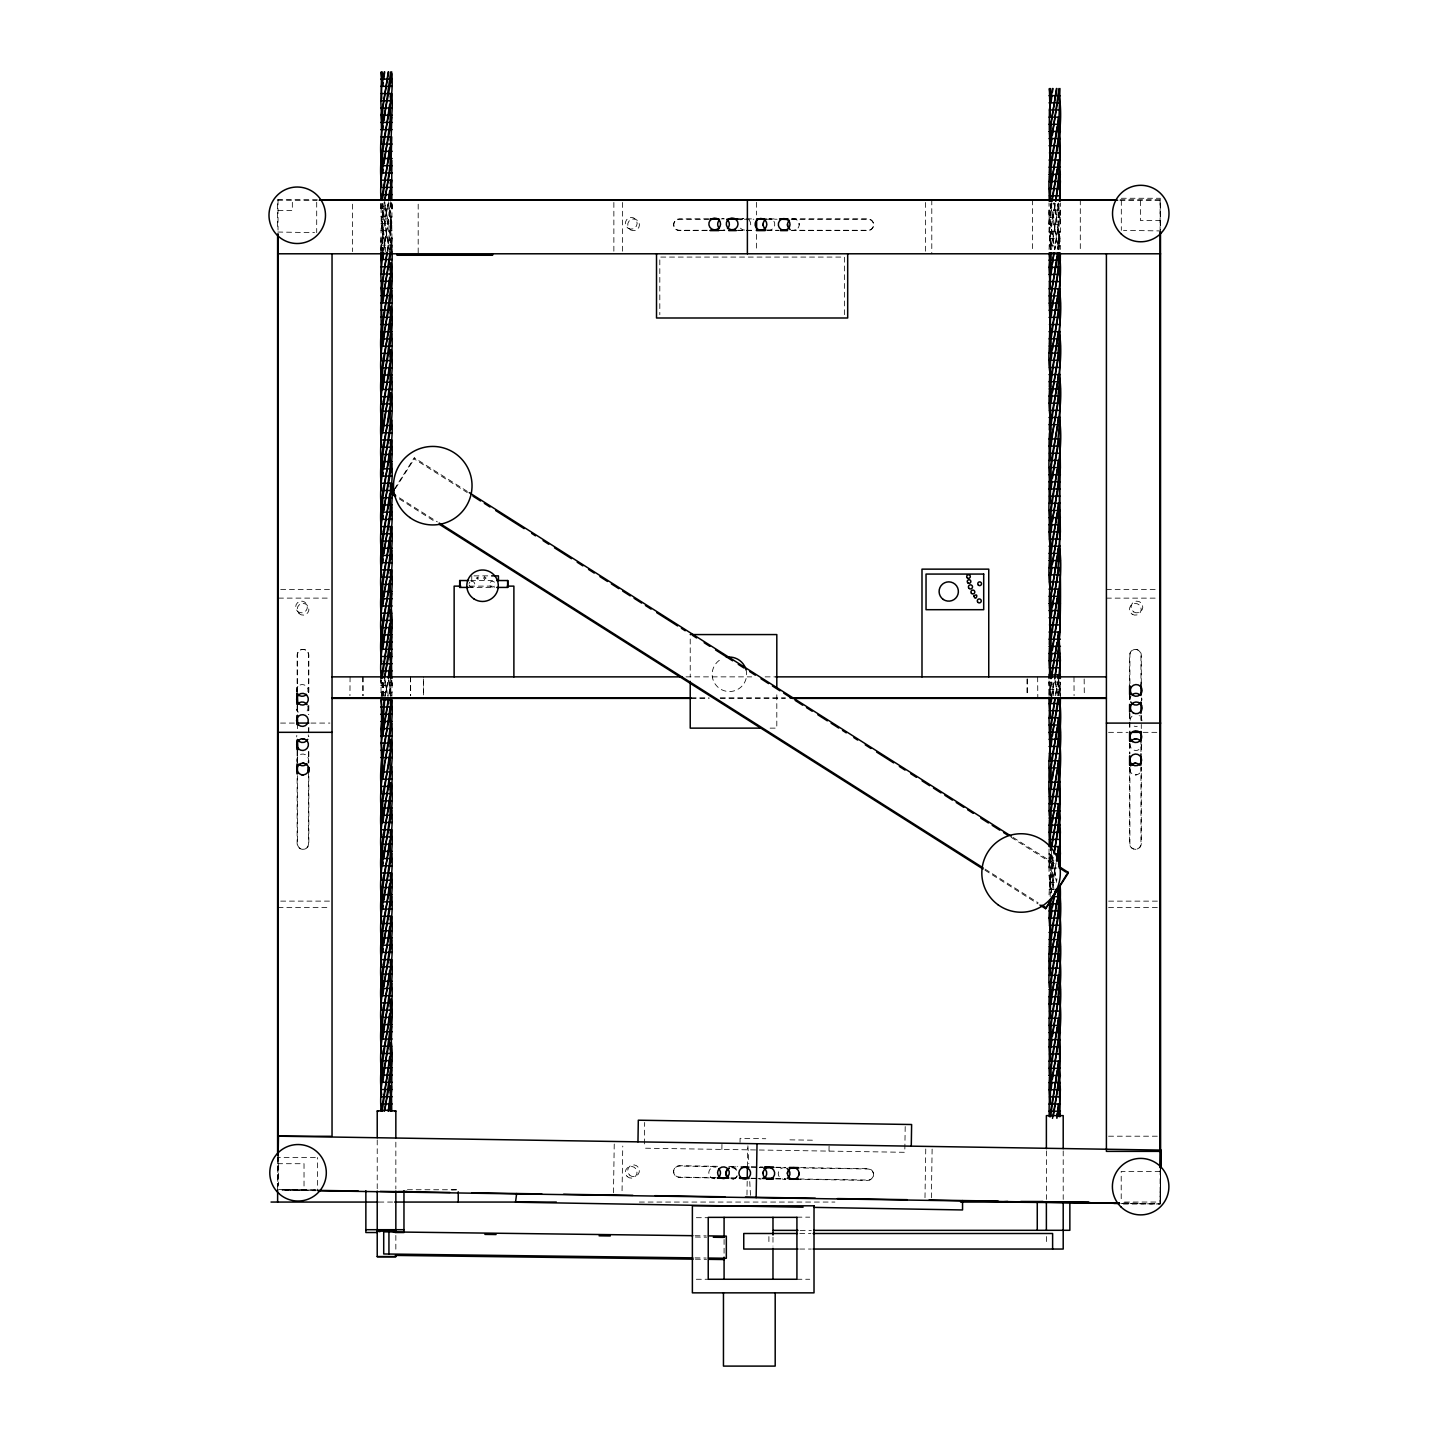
<?xml version="1.0" encoding="UTF-8"?>
<svg xmlns="http://www.w3.org/2000/svg" width="1438" height="1438" viewBox="0 0 1438 1438"><rect width="100%" height="100%" fill="white"/><g stroke="black" fill="none" stroke-linecap="round" stroke-linejoin="round"><path stroke-width="0.75" stroke-dasharray="5 3.75" d="M277.606 1190.125L278.127 1157.356M613.469 1192.803L614.278 1141.484M622.061 1190.718L622.762 1146.086M644.35 1143.911L644.673 1122.449M721.876 1149.411L721.966 1143.911M740.031 1142.365L740.085 1138.321L765.771 1138.734M746.969 1195.032L747.203 1180.274M747.401 1166.793L747.706 1147.812M829.007 1151.101L829.115 1143.767M905.203 1126.565L904.79 1152.305L644.278 1148.189M924.994 1197.728L925.766 1148.62M931.357 1197.818L932.166 1146.481M1123.599 1203.085L1160.107 1203.66L1160.52 1169.507M1123.366 1204.019L1160.107 1204.019L1160.646 1169.507M381.987 696.19L382.256 678.143M380.89 250.518L381.178 223.465L384.27 201.805L389.95 230.673L392.125 252.333L391.747 223.465L388.655 201.805M387.199 252.333L391.747 223.465L392.125 203.621M392.035 250.518L391.981 237.899L380.782 237.899L381.735 250.518M391.945 696.19L392.179 678.143M1049.776 220.841L1054.683 249.439L1058.296 224.4L1059.195 202.956L1050.675 249.439L1049.021 231.554L1049.021 202.956M1050.189 249.439L1049.021 210.11L1060.363 210.11L1054.773 249.439L1051.088 224.4L1050.189 202.956L1058.692 249.439L1060.363 231.554L1060.363 202.956M1058.44 676.741L1060.363 696.405L1060.219 682.115L1049.021 682.115L1049.165 696.405L1049.021 678.538M1056.139 862.692L1050.675 893.07L1049.021 875.203L1049.021 846.587M391.837 203.621L392.125 209.031L380.782 209.031L381.106 203.621L381.178 223.465L385.348 250.518M391.981 685.369L391.801 679.94L392.125 685.369L380.782 685.369L381.106 679.94L380.98 696.19M1049.021 249.439L1050.153 231.554L1050.297 245.862L1051.915 224.4L1055.438 202.956L1052.508 217.264L1050.153 231.554L1051.502 249.439L1058.296 202.956L1060.363 224.4L1049.021 224.4L1049.165 210.11M1060.219 210.11L1060.219 224.4M1056.966 868.049L1049.021 868.049L1049.165 853.741L1051.915 853.741M382.85 252.333L382.184 203.621M381.951 252.333L383.694 230.673L388.206 201.805L390.974 230.673L390.058 252.333M1050.189 224.4L1051.915 202.956M1059.195 682.115L1058.296 696.405L1054.396 676.741M392.125 237.899L390.992 252.333M1049.021 224.4L1051.214 202.956M1049.021 696.405L1050.153 682.115L1051.088 696.405M1049.021 868.049L1050.944 848.384M1049.021 894.867L1050.153 875.203L1053.227 857.318M467.35 491.419L414.288 457.787L414.216 458.902L467.278 492.587M390.651 201.805L383.694 252.333M382.562 696.19L384.719 678.143L387.631 696.19M1051.088 682.115L1050.189 696.405L1049.021 682.115M381.555 696.19L383.946 679.94M391.549 679.94L389.303 696.19M1051.717 848.384L1050.189 868.049L1050.189 896.647M478.045 579.119L476.266 578.112L478.045 577.105M388.709 696.19L390.651 678.143L390.92 696.19M1051.915 696.405L1054.683 678.538M1057.451 682.115L1055.276 696.405L1058.692 678.538M1052.185 855.538L1052.958 860.895L1050.189 889.511L1050.297 875.203L1051.502 893.07M1051.915 889.511L1055.276 868.049L1053.946 875.203M1056.427 882.357L1056.948 878.78M387.343 250.518L390.651 223.465L390.741 203.621M385.294 696.19L387.918 679.94M1054.09 210.11L1055.276 202.956M1055.276 245.862L1054.683 249.439L1053.946 245.862M1129.909 767.425L1130.34 771.775M1141.143 770.822L1141.269 767.784A5.878 5.878 0 0 1 1135.301 774.92A5.878 5.878 0 0 1 1129.926 767.299L1129.909 843.657A5.68 5.68 0 0 0 1135.607 849.337A5.68 5.68 0 0 0 1141.287 843.657L1141.287 767.317M383.299 250.518L391.747 201.805L391.981 209.031M1051.214 696.405L1053.946 682.115M380.926 237.899L380.926 252.333L382.975 230.673L388.296 203.621M384.989 696.19L388.655 678.143M1053.946 231.554L1055.276 224.4M385.708 216.239L387.199 209.031M385.708 237.899L387.199 230.673M385.708 692.577L387.199 685.369M297.468 757.161L297.45 762.446M1140.819 747.778L1141.718 744.866A5.878 5.878 0 0 1 1135.607 750.492A5.878 5.878 0 0 1 1129.998 744.381M394.228 489.333L414.288 457.787M395.342 488.632L414.216 458.938M297.001 687.688L297.882 686.447M735.142 1178.243L736.328 1177.273A5.878 5.878 0 0 0 737.227 1176.032M478.009 579.119L478.009 577.105M484.534 576.89L483.617 578.076L484.534 579.244M742.116 219.007L743.554 218.468A5.878 5.878 0 0 0 740.858 219.888M796.059 229.846L793.111 230.511A5.878 5.878 0 0 0 799.079 223.357A5.878 5.878 0 0 0 790.63 219.439M785.472 1167.818A5.878 5.878 0 0 0 778.228 1173.678A5.878 5.878 0 0 0 785.759 1179.142L781.301 1178.675M484.516 576.89L486.08 578.076L484.516 579.244M792.068 218.918L795.106 219.043M1135.301 774.92L1136.811 774.794M451.55 1189.963L458.237 1189.747L406.954 1189.747M1121.316 198.264L1160.214 198.264L1160.214 230.925L1123.491 230.35M317.456 199.864L277.606 199.864L277.606 229.972M1120.13 199.864L1160.61 199.864L1160.61 230.062M277.804 200.008L316.971 200.224M1119.896 200.224L1160.61 200.224M278.019 210.505L292.327 210.505L292.327 200.224M380.782 216.239L392.125 216.239M1048.967 217.264L1060.417 217.264M708.539 218.9L679.347 218.9A5.68 5.68 0 0 0 673.667 224.58A5.68 5.68 0 0 0 679.347 230.278L708.539 230.278M721.193 218.9L724.285 218.9M737.73 218.9L753.44 218.9M769.15 218.9L777.419 218.9M791.619 218.9L867.941 218.9A5.68 5.68 0 0 1 873.639 224.58A5.68 5.68 0 0 1 867.941 230.278L791.619 230.278M709.24 219.223L679.365 219.223A5.68 5.68 0 0 0 673.685 224.903A5.68 5.68 0 0 0 679.365 230.583L708.557 230.583M735.609 219.223L753.836 219.223M765.969 219.223L777.077 219.223M791.152 219.223L867.959 219.223A5.68 5.68 0 0 1 873.639 224.903A5.68 5.68 0 0 1 867.959 230.583L791.619 230.583M1160.61 220.481L1140.37 220.481L1140.37 200.224M381.178 223.465L391.747 223.465M719.773 230.278L726.496 230.278M737.73 230.278L753.44 230.278M766.921 230.278L778.551 230.278M380.782 230.673L392.125 230.673M719.773 230.583L726.514 230.583M737.748 230.583L754.087 230.583M766.921 230.583L778.641 230.583M1049.021 231.554L1060.363 231.554M1049.398 238.708L1059.968 238.708L1060.363 249.439M380.746 245.107L392.179 245.107M1049.021 245.862L1060.363 245.862M473.983 575.865L491.778 575.865M470.568 580.539L492.587 580.539M469.633 586.129L493.971 586.129M468.393 587.423L494.78 587.423M280.698 589.562L332.034 589.562M1106.397 589.58L1157.734 589.58M278.451 598.118L329.787 598.118M1106.397 598.136L1157.734 598.136M685.998 676.867L751.679 676.867M765.142 676.867L775.765 676.867M1048.967 689.251L1060.417 689.251M380.782 692.577L392.125 692.577M691.085 697.789L709.024 697.789M720.258 697.789L785.346 697.789M691.085 698.383L709.114 698.383M720.258 698.383L785.418 698.383M280.572 723.08L297.45 723.08L297.45 729.533M310.932 723.08L329.913 723.08M770.139 728.131L776.808 728.131L776.808 692.487M1108.536 732.337L1127.967 732.337M1143.066 732.337L1158.165 732.337M1048.967 860.895L1054.09 860.895M1049.021 875.203L1057.541 875.203M1049.398 882.357L1054.683 882.357M1049.021 889.511L1053.946 889.511L1050.189 848.384M280.698 901.123L332.034 901.123M1108.626 901.141L1157.734 901.141M278.091 907.486L329.877 907.486M1108.554 907.504L1158.165 907.504M1108.554 1136.2L1158.525 1136.2M315.371 1157.518L278.63 1157.518L278.63 1185.289M277.606 1163.702L304.029 1163.702L304.029 1190.125L282.01 1190.125L315.677 1190.718M1160.107 1171.377L1121.209 1171.377L1121.209 1201.269M315.515 1189.747L282.082 1189.747L315.677 1190.358M378.841 1202.06L394.587 1202.06M639.371 1202.06L834.903 1202.06M1124.516 1202.06L1158.201 1202.06M1122.898 1203.66L1158.399 1203.66M796.922 1217.159L809.738 1217.159M696.334 1217.698L708.233 1217.698M800.193 1230.371L811.374 1230.371M799.708 1233.498L810.906 1233.498M799.708 1249.047L811.374 1249.047M696.334 1279.263L708.233 1279.263M796.922 1279.263L809.738 1279.263M1123.671 1203.211L1143.713 1203.39M695.057 1235.727L706.22 1235.871M695.381 1237.04L706.579 1237.165M695.057 1257.873L706.22 1258.016M695.381 1259.185L706.579 1259.329M277.804 232.039L314.545 232.632M789.911 1139.849L813.387 1140.208M717.562 1166.308L679.401 1165.715A5.68 5.68 0 0 0 673.631 1171.305A5.68 5.68 0 0 0 679.221 1177.093L717.939 1177.704M728.796 1166.488L737.766 1166.631M751.229 1166.847L763.039 1167.027M775.927 1167.243L785.364 1167.386M800.624 1167.62L867.959 1168.681A5.68 5.68 0 0 1 873.567 1174.469A5.68 5.68 0 0 1 867.779 1180.059L799.762 1178.98M715.297 1166.595L679.383 1166.038A5.68 5.68 0 0 0 673.613 1171.628A5.68 5.68 0 0 0 679.203 1177.398L715.117 1177.974M731.007 1166.847L737.748 1166.955M751.211 1167.171L763.219 1167.35M775.909 1167.548L785.148 1167.692M794.926 1167.854L867.941 1169.004A5.68 5.68 0 0 1 873.549 1174.774A5.68 5.68 0 0 1 867.761 1180.382L796.31 1179.25M730.846 1177.902L737.586 1178.01M751.049 1178.225L760.037 1178.351M775.747 1178.603L784.842 1178.747M730.828 1178.225L737.568 1178.333M751.031 1178.531L760.019 1178.675M775.729 1178.926L785.759 1179.088M278.63 1189.55L317.528 1190.161L317.528 1157.518M1121.209 1203.408L1160.107 1204.019M772.062 219.367L769.15 218.468A5.878 5.878 0 0 1 774.705 225.335A5.878 5.878 0 0 1 767.155 229.936M1013.107 837.419L1054.809 863.843M1011.148 837.329L1054.737 864.993M399.44 497.854L437.35 521.868M985.012 869.073L1038.074 902.705M399.387 498.968L435.39 521.832M984.958 870.188L1038.02 903.873M710.588 1177.147L711.828 1178.046M297.181 710.983L298.169 712.169A5.878 5.878 0 0 1 296.408 706.561M1141.179 717.832L1141.844 720.798A5.878 5.878 0 0 0 1139.13 715.585M1059.195 249.439L1058.296 231.554L1053.946 202.956L1059.968 238.708M1051.214 853.741L1056.517 880.559M381.915 209.031L381.555 205.418L389.95 252.333M384.629 679.94L387.918 696.19M1053.946 889.511L1049.021 853.741M1051.088 202.956L1057.883 249.439L1059.195 224.4L1057.451 202.956M1052.958 860.895L1056.139 880.559M385.869 252.333L381.951 216.239L382.077 230.673L384.719 201.805L390.884 250.518M382.4 203.621L389.231 252.333M385.869 685.369L387.199 692.577M1051.214 682.115L1053.946 696.405L1051.915 682.115M388.979 679.94L391.37 696.19M383.622 696.19L381.178 678.143M1054.09 202.956L1055.276 210.11M1054.09 224.4L1055.276 231.554M1054.09 868.049L1055.276 875.203M385.869 209.031L387.056 216.239M385.869 230.673L387.056 237.899M1055.276 682.115L1057.451 696.405M388.458 679.94L390.363 696.19M384.198 696.19L382.4 679.94M799.079 223.357L799.204 224.885M1058.296 682.115L1059.195 696.405L1060.363 682.115L1060.219 696.405M747.886 1145.816L748.821 1163.684M749.755 1181.569L750.582 1197.207M380.782 203.621L380.926 209.031M380.746 678.143L380.926 685.369M1160.61 1169.975L1160.61 1201.413M1160.107 200.224L1160.107 229.415M1160.107 1169.939L1160.107 1203.66M1141.287 683.697L1141.287 655.063A5.68 5.68 0 0 0 1135.607 649.383A5.68 5.68 0 0 0 1129.909 655.063L1129.909 684.254M1141.287 715.693L1141.287 728.581M1141.287 744.866L1141.287 751.607M1140.963 687.076L1140.963 655.081A5.68 5.68 0 0 0 1135.283 649.401A5.68 5.68 0 0 0 1129.603 655.081L1129.603 685.8M1140.963 715.243L1140.963 721.139M1140.963 739.474L1140.963 751.625M1140.963 766.867L1140.963 843.675A5.68 5.68 0 0 1 1135.283 849.355A5.68 5.68 0 0 1 1129.603 843.675L1129.603 767.335M1129.909 694.806L1129.909 699.964M1129.909 713.446L1129.909 732.337M1129.909 743.302L1129.909 753.854M1129.603 694.572L1129.603 699.982M1129.603 713.464L1129.603 729.803M1129.603 743.194L1129.603 753.871M1121.316 200.403L1121.316 230.314M1084.162 678.97L1084.306 695.704M1080.298 199.864L1080.298 251.632M1073.988 676.867L1074.078 695.704M1063.203 1150.903L1063.203 1199.418M1046.379 1150.903L1046.379 1199.418M1046.379 1236.554L1046.379 1244.877M1037.661 676.867L1037.805 697.789M1032.574 199.864L1032.574 251.632M1027.253 678.97L1027.253 695.704M1027.109 678.97L1027.109 695.704M931.788 199.864L931.788 253.789M925.425 202.452L925.425 251.56M844.394 314.706L844.394 257.078L659.808 257.078L659.808 314.706M772.979 1237.255L772.979 1246.099M768.899 1236.59L768.899 1244.895M756.622 202.309L756.622 214.963M756.622 234.376L756.622 251.65M724.087 1239.466L724.087 1254.943M690.222 639.029L690.222 676.903M622.42 202.452L622.42 251.56M613.864 202.452L613.864 253.789M471.772 575.865L471.772 580.539M423.599 678.97L423.599 695.704L423.437 676.867M418.188 204.178L418.188 253.789M410.621 676.867L410.675 695.704M410.513 676.867L410.513 695.704M395.845 1142.167L395.845 1188.902M395.845 1235.422L395.845 1250.287M377.223 1139.957L377.223 1188.902M363.005 676.867L363.005 695.704M362.861 676.867L362.951 695.704M352.508 204.178L352.508 251.632M350.081 676.867L349.937 695.704M316.702 202.183L316.702 232.65M308.828 692.361L308.828 655.063A5.68 5.68 0 0 0 303.13 649.383A5.68 5.68 0 0 0 297.45 655.063L297.45 691.552M308.828 705.537L308.828 714.309M308.828 727.556L308.828 736.49M308.828 751.607L308.828 762.841M308.828 776.304L308.828 843.657A5.68 5.68 0 0 1 303.13 849.337A5.68 5.68 0 0 1 297.45 843.657L297.45 775.621M308.505 692.577L308.505 655.045A5.68 5.68 0 0 0 302.825 649.365A5.68 5.68 0 0 0 297.127 655.045L297.127 696.891M308.505 705.824L308.505 714.668M308.505 727.898L308.505 732.319M308.505 751.589L308.505 763.021M308.505 772.835L308.505 843.639A5.68 5.68 0 0 1 302.825 849.337A5.68 5.68 0 0 1 297.127 843.639L297.127 776.286M297.45 704.404L297.45 711.307M297.45 750.546L297.45 762.841M297.127 705.663L297.127 711.882M297.127 750.996L297.127 762.823M278.019 199.864L278.019 230.062M278.019 1157.159L278.019 1186.296M277.606 1157.105L277.606 1186.296M1130.07 698.994A5.878 5.878 0 0 1 1130.987 696.082M1137.26 726.28A5.878 5.878 0 0 1 1134.223 726.154M1130.106 720.312A5.878 5.878 0 0 1 1132.012 716.232M296.713 736.903A5.878 5.878 0 0 1 296.839 735.375M308.181 734.908A5.878 5.878 0 0 1 308.433 736.418M297.073 761.637A5.878 5.878 0 0 1 303.202 754.033A5.878 5.878 0 0 1 307.876 762.589M296.605 692.163A5.878 5.878 0 0 1 301.962 684.542A5.878 5.878 0 0 1 307.948 691.696M307.75 706.094A5.878 5.878 0 0 1 306.456 711.828M749.162 220.23A5.878 5.878 0 0 1 749.791 227.348M744.596 230.08A5.878 5.878 0 0 1 740.516 228.175M724.806 229.972A5.878 5.878 0 0 1 723.278 230.116M761.044 1179.124A5.878 5.878 0 0 1 758.096 1178.405M759.228 1167.62A5.878 5.878 0 0 1 762.266 1167.548M714.794 1178.747A5.878 5.878 0 0 1 708.808 1172.276A5.878 5.878 0 0 1 716.016 1167.171M735.429 1178.046A5.878 5.878 0 0 1 731.978 1179.106M731.924 1167.368A5.878 5.878 0 0 1 737.083 1170.155M736.993 1175.835A5.878 5.878 0 0 1 732.319 1179.394M732.355 1167.746A5.878 5.878 0 0 1 736.993 1171.341M746.052 669.838A17.238 17.238 0 0 1 735.303 690.51A17.238 17.238 0 0 1 713.769 681.594A17.238 17.238 0 0 1 720.78 659.377M471.161 581.437A2.894 2.894 0 0 1 474.684 583.469A2.894 2.894 0 0 1 472.653 587.01A2.894 2.894 0 0 1 469.112 584.978M469.112 583.469A2.894 2.894 0 0 1 469.849 582.174M494.402 586.201A2.84 2.84 0 0 1 490.394 586.201A2.84 2.84 0 0 1 490.394 582.174A2.84 2.84 0 0 1 494.402 582.174M391.01 223.465L390.848 230.673L390.848 216.239L391.01 223.465M1059.231 238.708L1059.087 245.862L1059.087 231.554L1059.231 238.708M390.848 692.577L390.759 696.19L390.974 692.577M1141.808 699.479L1141.538 700.989A5.878 5.878 0 0 0 1141.664 697.951L1141.808 699.479M723.763 218.378L722.236 218.522A5.878 5.878 0 0 1 723.763 218.378M382.113 696.19L381.951 692.577L382.166 696.19M299.086 613.595A5.878 5.878 0 0 0 308.793 610.557A5.878 5.878 0 0 0 301.315 603.672A5.878 5.878 0 0 0 299.086 613.595M1133.773 611.959A5.878 5.878 0 0 0 1142.779 607.249A5.878 5.878 0 0 0 1134.187 601.803A5.878 5.878 0 0 0 1133.773 611.959M1132.209 614.242A5.878 5.878 0 0 0 1141.215 609.532A5.878 5.878 0 0 0 1132.641 604.086A5.878 5.878 0 0 0 1132.209 614.242M297.54 611.312A5.878 5.878 0 0 0 307.229 608.274A5.878 5.878 0 0 0 299.751 601.39A5.878 5.878 0 0 0 297.54 611.312M630.437 229.792A5.878 5.878 0 0 0 639.443 225.065A5.878 5.878 0 0 0 630.851 219.619A5.878 5.878 0 0 0 630.437 229.792M628.136 228.229A5.878 5.878 0 0 0 637.142 223.519A5.878 5.878 0 0 0 628.568 218.073A5.878 5.878 0 0 0 628.136 228.229M629.485 1175.008A5.878 5.878 0 0 0 639.227 1172.132A5.878 5.878 0 0 0 631.857 1165.122A5.878 5.878 0 0 0 629.485 1175.008M627.166 1176.536A5.878 5.878 0 0 0 636.908 1173.642A5.878 5.878 0 0 0 629.538 1166.649A5.878 5.878 0 0 0 627.166 1176.536"/><path stroke-width="1.5" d="M962.561 1200.55L962.543 1209.951L814.285 1207.381M278.145 1156.35L278.451 1136.182L1160.951 1150.094L1160.682 1167.944M637.969 1141.862L638.31 1120.202L911.62 1124.516L911.279 1146.158M747.239 1178.153L747.401 1166.793M756.154 1197.656L757.017 1143.731M1160.556 1167.35L1160.825 1150.094L1160.7 1151.371L1106.397 1151.371L1106.397 253.717M382.256 71.9L380.782 100.768L381.735 120.612M390.741 200.008L390.651 180.163L390.363 183.758M390.812 263.154L390.363 270.38M390.812 306.456L390.363 313.682M390.812 349.758L390.363 356.983M390.812 393.059L390.363 400.285M390.812 609.586L390.363 616.794M390.812 652.888L390.363 660.096M390.651 678.143L390.363 652.888M390.812 739.491L390.363 746.699M390.812 782.793L390.363 790.001M390.812 999.302L390.363 1006.528M390.812 1042.604L390.363 1049.83M390.812 1085.906L390.363 1093.132M390.651 1111.179L390.363 1085.906M1050.153 95.681L1049.398 88.527L1050.153 117.143L1050.495 88.527M1056.876 88.527L1049.398 131.433L1050.153 160.049L1051.088 124.279L1056.427 88.527M1050.261 201.158L1051.088 167.203L1057.2 126.077M1050.495 260.17L1050.189 253.016L1049.021 267.324L1050.153 288.768L1051.088 253.016M1058.17 253.016L1049.398 303.076L1050.153 331.675L1051.088 295.922L1057.2 254.796M1049.309 172.56L1050.153 145.741L1059.968 88.527L1058.296 138.587L1052.185 179.714M1052.436 306.654L1057.451 274.46L1059.195 253.016C1066.043 294.125 1043.359 333.472 1050.153 374.599L1051.088 338.829L1057.2 297.72M1059.231 124.279C1061.496 149.876 1059.249 175.778 1055.564 201.158M1059.195 288.768C1066.78 332.358 1043.952 374.042 1050.153 417.505L1051.088 381.735L1058.296 331.675M1059.195 331.675C1066.78 375.264 1043.952 416.948 1050.153 460.412L1051.088 424.659L1057.2 383.533M1059.195 374.599C1066.78 418.17 1043.952 459.854 1050.153 503.318L1051.088 467.566L1057.2 426.439M1059.195 295.922L1057.451 317.385L1052.436 349.56M1059.195 417.505C1066.78 461.077 1043.952 502.761 1050.153 546.224L1051.088 510.472L1057.2 469.345M1059.195 338.829L1057.451 360.291L1052.436 392.466M1059.195 381.735L1057.451 403.197L1052.185 437.17M1059.195 460.412L1060.363 531.916L1058.17 553.378L1049.398 603.439L1050.153 632.055L1051.088 596.285L1057.2 555.176M1059.195 424.659L1057.451 446.104L1052.436 478.297M1059.195 546.224C1066.78 589.814 1043.952 631.498 1050.153 674.961L1051.088 639.191L1057.2 598.082M1059.195 467.566L1057.451 489.01L1052.436 521.203M1059.195 510.472L1057.451 531.916L1052.436 564.109M1055.061 698.203L1049.398 732.176L1050.153 760.774L1050.495 732.176L1054.989 698.203M1059.195 553.378L1057.451 574.841L1052.436 607.016M1060.363 698.203C1060.867 733.74 1044.078 767.892 1050.153 803.68L1051.088 767.928L1057.2 726.801M1059.195 589.131L1058.296 610.593L1052.436 649.922M1059.195 717.868C1066.78 761.439 1043.952 803.141 1050.153 846.587L1051.088 810.834L1057.2 769.707M1059.231 596.285C1061.55 623.697 1059.105 651.414 1054.683 678.538C1066.259 608.885 1056.301 537.776 1060.363 467.566C1059.5 396.025 1059.482 324.521 1060.363 253.016L1049.021 253.016L1050.153 267.324M1059.195 725.022L1057.451 746.466L1052.436 778.659M1059.608 885.934C1056.049 915.647 1045.174 945.036 1050.153 975.324L1051.088 939.571L1056.948 900.224M1059.195 760.774L1058.296 782.236L1052.436 821.565M1059.195 889.511C1066.78 933.082 1043.952 974.766 1050.153 1018.23L1051.088 982.478L1057.2 941.351M1059.231 767.928C1061.586 795.933 1059.015 824.262 1054.396 851.961M1059.195 932.417C1066.78 975.989 1043.952 1017.673 1050.153 1061.136L1051.088 1025.384L1057.2 984.257M1059.231 810.834L1060.363 832.296L1058.584 864.472M1059.195 975.324C1066.78 1018.895 1043.952 1060.597 1050.153 1104.042L1051.088 1068.29L1057.2 1027.163M1059.195 896.647L1057.451 918.109L1052.185 952.082M1059.195 939.571L1057.451 961.015L1052.185 994.988M1059.195 982.478L1057.451 1003.922L1052.436 1036.115M1059.195 1018.23L1058.296 1039.692L1052.436 1079.021M1059.231 1025.384C1061.729 1055.204 1058.656 1085.331 1053.515 1114.774M1058.961 1116.571L1060.363 1089.752L1059.231 1068.29M381.735 98.97L381.178 71.9L381.735 77.31M381.735 142.272L381.178 115.202L388.655 71.9M381.735 163.914C377.026 132.709 388.889 102.619 391.747 71.9M381.735 185.574C375.893 147.665 395.001 111.535 391.837 73.698M381.07 200.008C377.942 163.932 395.45 129.654 391.747 93.56L381.178 93.56M381.735 293.819L380.782 273.975L382.975 252.333M381.735 315.479L381.178 288.409L387.199 252.333C382.077 280.23 379.848 308.846 381.735 337.139M381.735 358.781C376.163 322.669 393.239 288.265 392.125 252.333M391.837 116.999L390.992 144.07L381.358 200.008M381.735 380.441C375.713 340.734 396.708 302.825 391.37 263.154M381.178 136.862L391.747 136.862L390.992 165.73L384.629 200.008M381.735 402.083C375.893 364.173 395.001 328.044 391.837 290.224M391.837 160.319L391.747 180.163L388.979 200.008M381.735 423.743C375.713 384.054 396.708 346.127 391.37 306.456M391.837 200.008L391.747 180.163L381.178 180.163M381.735 445.385C375.893 407.475 395.001 371.346 391.837 333.526M381.735 467.044C375.713 427.356 396.708 389.428 391.37 349.758M381.735 488.686C375.893 450.777 395.001 414.647 391.837 376.828M381.735 510.346C375.713 470.657 396.708 432.748 391.37 393.059M381.735 531.988C375.893 494.079 395.001 457.949 391.837 420.13M381.555 553.199C376.163 514.822 395.414 478.297 391.747 439.974L381.178 439.974M381.735 575.29C375.893 537.381 395.001 501.251 391.837 463.431M381.735 596.95C375.857 558.447 395.522 521.742 391.747 483.276L381.178 483.276M381.735 618.61C375.893 580.7 395.001 544.553 391.837 506.733M381.735 640.252C375.857 601.749 395.522 565.044 391.747 526.578L381.178 526.578M381.735 661.911C375.893 624.002 395.001 587.872 391.837 550.035M391.837 593.337L390.992 620.407L381.178 678.143C377.457 641.456 395.45 606.584 391.747 569.879L381.178 569.879M381.735 726.855L381.178 699.803L391.747 699.803C395.522 738.251 375.857 774.956 381.735 813.459M381.735 748.515L380.782 728.671L384.27 699.803M381.735 770.157L381.178 743.104L388.655 699.803M381.735 791.817C377.026 760.612 388.889 730.522 391.747 699.803M381.735 835.119C375.893 797.209 395.001 761.079 391.837 723.242M381.735 856.76C375.713 817.072 396.708 779.162 391.37 739.491M391.37 609.586C394.3 632.702 388.907 655.638 384.27 678.143M381.735 878.42C375.893 840.511 395.001 804.381 391.837 766.562M388.655 678.143L391.747 656.483L391.837 636.639M381.555 899.631C376.037 860.068 396.6 822.32 391.37 782.793M391.747 678.143L391.37 652.888M381.735 921.722C375.893 883.813 395.001 847.683 391.837 809.864M381.735 943.382C375.857 904.861 395.522 868.157 391.747 829.708L381.178 829.708M381.735 965.024C375.893 927.115 395.001 890.985 391.837 853.165M381.735 986.684C375.857 948.163 395.522 911.458 391.747 873.01L381.178 873.01M381.735 1008.326C375.893 970.416 395.001 934.287 391.837 896.467M381.735 1029.985C375.857 991.465 395.522 954.76 391.747 916.312L381.178 916.312M381.735 1051.627C375.893 1013.718 395.001 977.588 391.837 939.769M381.735 1073.287C375.857 1034.785 395.522 998.062 391.747 959.613L381.178 959.613M381.735 1094.929C375.893 1057.02 395.001 1020.89 391.837 983.071M391.837 1026.372L390.992 1053.443L381.178 1111.179C377.403 1073.305 396.564 1037.211 391.37 999.302M391.37 1042.604C394.3 1065.738 388.907 1088.674 384.27 1111.179M388.655 1111.179L391.747 1089.519L391.837 1069.674M391.747 1111.179L391.37 1085.906M1049.309 129.654L1049.398 109.989L1052.508 88.527M1049.956 201.158C1045.732 172.704 1055.204 144.986 1059.231 117.143M1049.111 201.158C1051.879 165.891 1064.911 131.451 1059.195 95.681M1049.309 301.279L1049.398 281.614L1053.946 253.016L1052.436 263.747M1049.309 344.203L1050.153 317.385L1059.231 267.324M1049.309 387.11L1050.153 360.291L1059.231 310.231M1059.195 138.587L1059.968 174.34L1055.798 201.158M1059.411 201.158L1060.363 181.494L1059.231 167.203M1049.309 430.016L1050.153 403.197L1059.231 353.137M1050.153 481.856C1045.48 452.826 1055.043 424.48 1059.231 396.043M1050.153 524.78C1045.48 495.733 1055.043 467.386 1059.231 438.95M1049.309 558.735L1050.153 531.916L1059.231 481.856M1057.2 512.252L1051.088 553.378L1050.189 589.131C1045.444 560.101 1055.061 531.754 1059.231 503.318M1049.309 601.659L1050.153 574.841L1059.231 524.78M1049.309 644.566L1050.153 617.747L1059.231 567.686M1049.021 678.538L1051.214 653.499L1059.231 610.593M1049.309 730.378L1049.021 717.868L1050.944 698.203M1050.153 782.236C1045.588 753.8 1054.629 725.992 1058.961 698.203M1049.309 816.191C1046.792 776.376 1066.115 738.215 1059.195 698.203M1049.021 846.587C1051.358 810.673 1065.055 775.711 1059.195 739.312M1058.692 678.538L1060.363 660.653L1059.231 639.191M1050.926 898.444L1050.189 932.417L1049.021 918.109L1049.776 900.224M1049.309 944.928L1050.153 918.109L1055.061 891.29M1049.309 987.834C1046.181 953.268 1062.7 920.464 1060.166 885.934M1050.153 1039.692C1043.952 996.228 1066.78 954.544 1059.195 910.955M1059.195 782.236L1059.968 817.988L1053.946 853.741L1060.363 853.741L1059.195 825.142M1049.398 1075.444C1046.433 1034.407 1066.313 995.078 1059.195 953.861M1060.363 853.741L1059.231 868.049M1049.309 1116.571C1047.008 1076.163 1066.205 1037.391 1059.195 996.768M1059.195 1039.692L1059.968 1075.444L1052.508 1118.351M1060.076 1116.571L1059.195 1082.598M394.228 489.333L391.801 494.169L395.594 496.595M1039.908 905.041L1045.588 908.672L1068.075 873.405L1068.075 872.255L1058.602 866.251M1068.075 872.255L1045.588 908.672M390.651 71.9L383.946 120.612M390.363 97.155L390.651 93.56L390.058 122.428L383.946 163.914M382.4 200.008L389.644 147.683M390.363 140.457L390.651 136.862L390.058 165.73L385.007 200.008M390.363 443.587L390.651 439.974L390.058 468.842L383.946 510.346M390.363 486.889L390.651 483.276L390.058 512.144L385.007 546.422M390.363 530.191L390.651 526.578L390.058 555.445L385.007 589.724M390.363 573.492L390.651 569.879L390.058 598.747L385.007 633.044M382.256 678.143L389.644 624.02M390.363 703.398L390.651 699.803L390.058 728.671L385.007 762.949M390.363 833.321L390.651 829.708L390.058 858.576L385.007 892.854M390.363 876.623L390.651 873.01L390.058 901.878L385.007 936.156M390.363 919.925L390.651 916.312L390.058 945.179L385.007 979.458M390.363 963.226L390.651 959.613L390.058 988.481L385.007 1022.76M382.256 1111.179L389.644 1057.038M1058.889 88.527L1052.436 135.01M1050.639 1116.571L1057.2 1070.088M297.145 767.766L297.271 770.804M1049.596 1116.571L1059.231 1061.136M762.967 1173.534L763.129 1172.006M787.395 1173.606L787.557 1172.078M796.077 1168.285L791.601 1167.818A5.878 5.878 0 0 0 789.228 1177.704A5.878 5.878 0 0 0 798.971 1174.828L799.133 1173.3M382.85 86.334L383.263 82.721M382.85 129.636L383.263 126.023M389.644 104.381L382.85 151.296L381.951 172.937M382.85 172.937L383.263 169.325M389.644 190.984L388.458 200.008M382.85 259.541L383.694 252.333M382.85 302.843L384.719 288.409M390.058 252.333L385.007 286.611M389.644 277.588L382.85 324.503L381.951 346.145M382.85 346.145L384.719 331.711M389.86 319.092L382.85 367.804L381.951 389.464M382.85 389.464L384.719 375.03M389.644 364.191L382.85 411.106L381.951 432.766M382.85 432.766L390.058 382.238L390.363 349.758M389.644 407.493L382.85 454.408L381.951 476.068M382.85 476.068L383.263 472.455M389.644 450.795L382.85 497.71L381.951 519.37M382.85 519.37L383.263 515.757M389.644 494.097L382.85 541.012L381.951 562.671M382.85 562.671L383.263 559.058M389.644 537.417L382.85 584.313L381.951 605.973M382.85 605.973L383.694 598.747M389.644 580.718L382.85 627.615L381.951 649.275M382.85 649.275L384.719 634.841M389.644 667.322L388.206 678.143M382.85 735.879L384.719 721.445M389.86 708.808L382.85 757.538L381.951 779.18M382.85 779.18L384.719 764.746M389.644 753.925L382.85 800.84L381.951 822.482M382.85 822.482L390.058 771.972L390.363 739.491M389.644 797.227L382.85 844.142L381.951 865.784M382.85 865.784L383.263 862.189M389.644 840.529L382.85 887.444L381.951 909.086M382.85 909.086L383.263 905.491M389.644 883.831L382.85 930.745L381.951 952.387M382.85 952.387L383.263 948.792M389.644 927.133L382.85 974.047L381.951 995.707M382.85 995.707L383.694 988.481M389.644 970.434L382.85 1017.349L381.951 1039.009M382.85 1039.009L384.719 1024.575M389.644 1013.736L382.85 1060.651L381.951 1082.311M382.85 1082.311L384.719 1067.877M389.86 1098.542L388.206 1111.179M1051.286 101.037L1051.915 95.681M1051.286 143.944L1051.915 138.587M1057.667 122.5L1058.296 117.143M1051.286 186.868L1051.915 181.494M1057.667 165.406L1058.296 160.049M1051.286 272.681L1051.915 267.324M1051.286 315.587L1051.915 310.231M1057.667 294.143L1058.296 288.768M1051.286 358.493L1051.915 353.137M1051.286 401.4L1051.915 396.043M1057.667 379.956L1058.296 374.599M1051.286 444.324L1051.915 438.95M1057.667 422.862L1058.296 417.505M1051.088 489.01L1051.915 481.856M1057.667 465.768L1058.296 460.412M1051.286 530.137L1051.915 524.78M1057.667 508.675L1058.296 503.318M1051.286 573.043L1051.915 567.686M1057.667 551.599L1058.08 548.022M1051.286 615.949L1051.915 610.593M1057.667 594.505L1058.296 589.131M1051.286 658.856L1051.915 653.499M1051.502 678.538L1056.948 642.768M1057.667 637.411L1058.296 632.055M1051.286 701.78L1051.717 698.203M1057.883 678.538L1058.296 674.961M1051.088 746.466L1051.915 739.312M1058.08 698.203L1052.436 735.753M1057.667 723.224L1058.296 717.868M1051.286 787.593L1051.915 782.236M1057.667 766.13L1058.296 760.774M1051.286 830.499L1051.915 825.142M1057.667 809.055L1058.296 803.68M1057.667 851.961L1058.296 846.587M1051.286 916.312L1051.915 910.955M1057.667 894.867L1058.296 889.511M1051.286 959.236L1051.915 953.861M1057.667 937.774L1058.296 932.417M1051.286 1002.142L1051.915 996.768M1057.667 980.68L1058.296 975.324M1051.088 1046.828L1051.915 1039.692M1057.667 1023.586L1058.296 1018.23M1051.286 1087.955L1051.915 1082.598M1057.667 1066.511L1058.296 1061.136M1057.667 1109.417L1058.296 1104.042M516.637 1193.522L515.541 1202.204L803.069 1207.183M383.694 79.126L384.719 71.9M383.694 468.842L390.058 425.54L390.363 393.059M383.946 553.648L384.719 548.238M383.946 596.95L384.719 591.539M384.719 699.803L381.951 735.879M383.694 858.576L390.058 815.274L390.363 782.793M383.946 900.062L384.719 894.652M383.946 943.382L384.719 937.953M383.946 986.684L384.719 981.273M1052.436 92.104L1052.958 88.527M1052.185 201.158L1057.2 168.983M1051.915 846.587L1057.2 812.632M1056.427 860.895L1057.2 855.538M1052.436 907.378L1054.989 891.29M1056.678 1116.571L1057.2 1112.994M381.915 86.334L384.27 71.9M381.915 302.843L390.992 252.333M1059.231 160.049L1051.538 201.158M1050.675 678.538L1059.231 632.055M1059.231 803.68L1051.214 846.587M1059.231 846.587L1056.876 860.895M1059.231 1104.042L1056.876 1118.351M388.206 71.9L382.85 107.994L381.951 129.636M385.007 329.913L390.651 288.409L390.363 263.154M385.007 373.215L390.651 331.711L390.363 306.456M385.007 676.345L390.651 634.841L390.363 609.586M385.007 719.647L388.206 699.803M385.007 1066.061L390.651 1024.575L390.363 999.302M385.007 1109.363L390.651 1067.877L390.363 1042.604M297.271 696.495L297.522 702.355M297.235 717.814L297.486 723.674M297.36 741.882L297.612 747.76M308.092 771.775L308.487 767.299L308.505 771.793M1140.801 739.833L1141.448 738.431M1140.711 763.039L1140.945 757.179M1140.19 694.752L1141.161 693.565M1140.244 712.187L1141.233 711.001M717.939 1177.704L718.892 1176.931A5.878 5.878 0 0 0 718.676 1168.627M710.731 219.655L711.99 218.774A5.878 5.878 0 0 1 720.582 224.22A5.878 5.878 0 0 1 711.576 228.93A5.878 5.878 0 0 1 711.99 218.774M728.167 219.583L729.426 218.702A5.878 5.878 0 0 1 738.018 224.148A5.878 5.878 0 0 1 729.012 228.858A5.878 5.878 0 0 1 729.426 218.702M756.999 220.014L758.239 219.133A5.878 5.878 0 0 1 766.831 224.58A5.878 5.878 0 0 1 757.826 229.289A5.878 5.878 0 0 1 758.239 219.133M377.223 1137.728L377.223 1111.017L386.534 1110.28L395.845 1111.017L395.845 1137.728M395.845 1111.017L394.605 1111.394M395.845 1191.113L395.845 1231.162L393.113 1231.701M377.223 1256.65L395.845 1256.65L377.223 1256.65L377.223 1191.113M726.514 1177.758L720.636 1177.92M747.814 1178.135L741.954 1178.279M763.596 1178.423L763.955 1178.261A5.878 5.878 0 0 0 763.686 1168.087M771.9 1178.387L766.041 1178.549M781.463 219.241A5.878 5.878 0 0 1 790.037 224.688A5.878 5.878 0 0 1 781.032 229.397A5.878 5.878 0 0 1 781.463 219.241L787.323 219.475M794.944 1179.088L791.907 1179.16M1134.582 738.898L1136.092 738.755M1134.258 763.326L1135.786 763.201M1119.213 1203.175L998.889 1202.06L1007.732 1201.449M398.074 1191.653L406.99 1191.365M998.889 1202.06L1042.981 1201.449M380.782 79.126L392.125 79.126M380.782 86.334L392.125 86.334M1049.021 95.681L1060.363 95.681M380.782 100.768L392.125 100.768M1049.021 102.835L1060.363 102.835M380.782 107.994L392.125 107.994M1049.398 109.989L1059.968 109.989M380.746 115.202L392.179 115.202M1049.021 117.143L1060.363 117.143M380.782 122.428L392.125 122.428M1049.021 124.279L1060.363 124.279M380.782 129.636L392.125 129.636M1048.967 131.433L1060.417 131.433M1049.021 138.587L1060.363 138.587M380.782 144.07L392.125 144.07M1049.021 145.741L1060.363 145.741M380.782 151.296L392.125 151.296M1049.398 152.895L1059.968 152.895M380.746 158.504L392.179 158.504M1049.021 160.049L1060.363 160.049M380.782 165.73L392.125 165.73M1049.021 167.203L1060.363 167.203M380.782 172.937L392.125 172.937M1048.967 174.34L1060.417 174.34M1049.021 181.494L1060.363 181.494M380.782 187.371L392.125 187.371M1049.021 188.648L1060.363 188.648M380.782 194.597L392.125 194.597M1049.398 195.802L1059.968 195.802L1060.255 201.158M319.649 199.864L1115.996 199.864M319.218 200.224L1117.65 200.224M710.174 218.9L719 218.9M727.898 218.9L737.73 218.9M764.782 218.9L756.622 218.9L756.622 230.278L764.674 230.278M779.54 218.9L788.06 218.9M710.803 219.223L718.101 219.223M728.707 219.223L737.748 219.223M757.952 219.223L764.692 219.223M780.403 219.223L787.143 219.223M710.264 230.278L719.09 230.278M728.742 230.278L735.483 230.278M780.385 230.278L787.323 230.278M710.084 230.583L718.856 230.583M728.76 230.583L736.418 230.583M756.316 230.583L765.25 230.583M780.403 230.583L787.575 230.583M278.019 253.789L1160.61 253.789M380.782 252.333L380.782 259.541L392.125 259.541M1048.967 260.17L1060.417 260.17M380.782 259.541L381.178 266.767L391.747 266.767M1049.021 267.324L1060.363 267.324M380.782 273.975L392.125 273.975M1049.021 274.46L1060.363 274.46M380.782 281.201L392.125 281.201M1049.398 281.614L1059.968 281.614M380.746 288.409L392.179 288.409M1049.021 288.768L1060.363 288.768M380.782 295.635L392.125 295.635M1049.021 295.922L1060.363 295.922M380.782 302.843L392.125 302.843M1048.967 303.076L1060.417 303.076M381.178 310.069L391.747 310.069M1049.021 310.231L1060.363 310.231M380.782 317.277L392.125 317.277M1049.021 317.385L1060.363 317.385M380.782 324.503L392.125 324.503M1049.398 324.521L1059.968 324.521M380.746 331.711L392.179 331.711M1049.021 331.675L1060.363 331.675M380.782 338.937L392.125 338.937M1049.021 338.829L1060.363 338.829M1048.967 345.983L1060.417 345.983M380.782 346.145L392.125 346.145M1049.021 353.137L1060.363 353.137M381.178 353.371L391.747 353.371M1049.021 360.291L1060.363 360.291M380.782 360.579L392.125 360.579M1049.398 367.445L1059.968 367.445M380.782 367.804L392.125 367.804M1049.021 374.599L1060.363 374.599M380.746 375.03L392.179 375.03M1049.021 381.735L1060.363 381.735M380.782 382.238L392.125 382.238M1048.967 388.889L1060.417 388.889M380.782 389.464L392.125 389.464M1049.021 396.043L1060.363 396.043M381.178 396.672L391.747 396.672M1049.021 403.197L1060.363 403.197M380.782 403.898L392.125 403.898M1049.398 410.351L1059.968 410.351M380.782 411.106L392.125 411.106M1049.021 417.505L1060.363 417.505M1049.021 424.659L1060.363 424.659M380.782 425.54L392.125 425.54M380.782 432.766L392.125 432.766M1049.021 438.95L1060.363 438.95M1049.021 446.104L1060.363 446.104M380.782 447.2L392.125 447.2M1049.398 453.258L1059.968 453.258M380.782 454.408L392.125 454.408M1049.021 460.412L1060.363 460.412M380.746 461.634L392.179 461.634M1049.021 467.566L1060.363 467.566M380.782 468.842L392.125 468.842M1048.967 474.72L1060.417 474.72M380.782 476.068L392.125 476.068M1049.021 481.856L1060.363 481.856M1049.021 489.01L1060.363 489.01M380.782 490.502L392.125 490.502M1049.398 496.164L1059.968 496.164M380.782 497.71L392.125 497.71M1049.021 503.318L1060.363 503.318M380.746 504.936L392.179 504.936M1049.021 510.472L1060.363 510.472M380.782 512.144L392.125 512.144M1048.967 517.626L1060.417 517.626M380.782 519.37L392.125 519.37M1049.021 524.78L1060.363 524.78M1049.021 531.916L1060.363 531.916M380.782 533.804L392.125 533.804M1049.398 539.07L1059.968 539.07M380.782 541.012L392.125 541.012M1049.021 546.224L1060.363 546.224M380.746 548.238L392.179 548.238M1049.021 553.378L1060.363 553.378M380.782 555.445L392.125 555.445M1048.967 560.532L1060.417 560.532M380.782 562.671L392.125 562.671M1049.021 567.686L1060.363 567.686M1049.021 574.841L1060.363 574.841M491.76 575.865L498.429 575.865L498.429 580.539M380.782 577.105L392.125 577.105M468.626 580.539L459.675 580.539L459.675 587.423L468.393 587.423M496.721 580.539L507.848 580.539L507.848 587.423M1049.398 581.977L1059.968 581.977M380.782 584.313L392.125 584.313M460.771 586.129L454.138 586.129L454.138 676.867M507.237 586.129L513.887 586.129L513.887 676.867M496.721 587.423L507.614 587.423L507.614 580.539M1049.021 589.131L1060.363 589.131M380.746 591.539L392.179 591.539M1049.021 596.285L1060.363 596.285M380.782 598.747L392.125 598.747M1048.967 603.439L1060.417 603.439M380.782 605.973L392.125 605.973M1049.021 610.593L1060.363 610.593M381.178 613.181L391.747 613.181M1049.021 617.747L1060.363 617.747M380.782 620.407L392.125 620.407M1049.398 624.901L1059.968 624.901M380.782 627.615L392.125 627.615M1049.021 632.055L1060.363 632.055M690.222 634.571L776.808 634.571L776.808 688.047M380.746 634.841L392.179 634.841M1049.021 639.191L1060.363 639.191M380.782 642.049L392.125 642.049M1048.967 646.345L1060.417 646.345M380.782 649.275L392.125 649.275M1049.021 653.499L1060.363 653.499M381.178 656.483L391.747 656.483M1049.021 660.653L1060.363 660.653M380.782 663.709L392.125 663.709M1049.398 667.807L1059.968 667.807L1060.363 678.538M380.782 670.917L392.125 670.917M1049.021 674.961L1060.363 674.961M331.944 676.867L682.097 676.867M775.765 676.867L1106.397 676.867M331.944 697.789L691.085 697.789M789.839 697.789L1106.307 697.789M331.944 698.383L691.157 698.383M792.086 698.383L1106.397 698.383M1049.021 698.203L1049.021 703.559L1060.363 703.559M380.782 707.011L392.125 707.011M1049.021 703.559L1049.398 710.714L1059.968 710.714M380.782 714.237L392.125 714.237M1049.021 717.868L1060.363 717.868M380.746 721.445L392.179 721.445M297.45 723.08L308.828 723.08M1106.397 723.098L1160.7 723.098M1049.021 725.022L1060.363 725.022M761.259 728.131L690.222 728.131L690.222 681.36M380.782 728.671L392.125 728.671M1048.967 732.176L1060.417 732.176M278.091 732.319L332.034 732.319M1131.814 732.337L1141.287 732.337M380.782 735.879L392.125 735.879M1049.021 739.312L1060.363 739.312M381.178 743.104L391.747 743.104M1049.021 746.466L1060.363 746.466M380.782 750.312L392.125 750.312M1049.398 753.62L1059.968 753.62M380.782 757.538L392.125 757.538M1049.021 760.774L1060.363 760.774M1049.021 767.928L1060.363 767.928M380.782 771.972L392.125 771.972M380.782 779.18L392.125 779.18M1049.021 782.236L1060.363 782.236M381.178 786.406L391.747 786.406M1049.021 789.372L1060.363 789.372M380.782 793.614L392.125 793.614M1049.398 796.526L1059.968 796.526M380.782 800.84L392.125 800.84M1049.021 803.68L1060.363 803.68M380.746 808.048L392.179 808.048M1049.021 810.834L1060.363 810.834M380.782 815.274L392.125 815.274M1048.967 817.988L1060.417 817.988M380.782 822.482L392.125 822.482M1049.021 825.142L1060.363 825.142M1049.021 832.296L1060.363 832.296M380.782 836.916L392.125 836.916M1049.398 839.433L1059.968 839.433M380.782 844.142L392.125 844.142M1049.74 846.587L1060.363 846.587M380.746 851.35L392.179 851.35M380.782 858.576L392.125 858.576M1057.901 860.895L1060.417 860.895M380.782 865.784L392.125 865.784M380.782 880.218L392.125 880.218M380.782 887.444L392.125 887.444M1055.438 889.511L1060.363 889.511M380.746 894.652L392.179 894.652M1052.418 896.647L1060.363 896.647M380.782 901.878L392.125 901.878M1048.967 903.801L1060.417 903.801M380.782 909.086L392.125 909.086M1049.021 910.955L1060.363 910.955M1049.021 918.109L1060.363 918.109M380.782 923.52L392.125 923.52M1049.398 925.263L1059.968 925.263M380.782 930.745L392.125 930.745M1049.021 932.417L1060.363 932.417M380.746 937.953L392.179 937.953M1049.021 939.571L1060.363 939.571M380.782 945.179L392.125 945.179M1048.967 946.707L1060.417 946.707M380.782 952.387L392.125 952.387M1049.021 953.861L1060.363 953.861M1049.021 961.015L1060.363 961.015M380.782 966.821L392.125 966.821M1049.398 968.169L1059.968 968.169M380.782 974.047L392.125 974.047M1049.021 975.324L1060.363 975.324M380.746 981.273L392.179 981.273M1049.021 982.478L1060.363 982.478M380.782 988.481L392.125 988.481M1048.967 989.632L1060.417 989.632M380.782 995.707L392.125 995.707M1049.021 996.768L1060.363 996.768M381.178 1002.915L391.747 1002.915M1049.021 1003.922L1060.363 1003.922M380.782 1010.141L392.125 1010.141M1049.398 1011.076L1059.968 1011.076M380.782 1017.349L392.125 1017.349M1049.021 1018.23L1060.363 1018.23M380.746 1024.575L392.179 1024.575M1049.021 1025.384L1060.363 1025.384M380.782 1031.783L392.125 1031.783M1048.967 1032.538L1060.417 1032.538M380.782 1039.009L392.125 1039.009M1049.021 1039.692L1060.363 1039.692M381.178 1046.217L391.747 1046.217M1049.021 1046.828L1060.363 1046.828M380.782 1053.443L392.125 1053.443M1049.398 1053.982L1059.968 1053.982M380.782 1060.651L392.125 1060.651M1049.021 1061.136L1060.363 1061.136M380.746 1067.877L392.179 1067.877M1049.021 1068.29L1060.363 1068.29M380.782 1075.085L392.125 1075.085M1048.967 1075.444L1060.417 1075.444M380.782 1082.311L392.125 1082.311M1049.021 1082.598L1060.363 1082.598M381.178 1089.519L391.747 1089.519M1049.021 1089.752L1060.363 1089.752M380.782 1096.745L392.125 1096.745M1049.398 1096.888L1059.968 1096.888M380.782 1103.953L392.125 1103.953M1049.021 1104.042L1060.363 1104.042M1049.021 1111.197L1060.363 1111.197M278.091 1136.182L332.034 1136.308L332.034 253.717M1160.107 1150.634L1160.322 253.717M271.027 1202.06L377.96 1202.06M394.569 1202.06L556.326 1202.06M960.548 1202.06L1088.638 1202.06M1113.839 1203.408L1118.98 1203.408M365.863 1229.706L403.97 1229.706M773.356 1230.371L797.964 1230.371M813.602 1230.371L1069.854 1230.299L1069.854 1202.06M377.08 1232.528L365.863 1232.528L365.863 1190.736M395.001 1232.528L403.97 1232.528L403.97 1190.736M797.461 1233.498L743.752 1233.498L743.752 1249.047L797.964 1249.047M813.135 1233.498L1052.616 1233.498L1052.616 1249.047M813.135 1249.047L1063.203 1249.047L1063.203 1201.629M692.828 1235.691L383.712 1231.827L383.712 1253.972L692.828 1257.855M708.467 1235.889L726.334 1236.123L726.334 1258.268L708.467 1258.034M484.894 1234.397L496.092 1234.541M599.089 1235.817L610.287 1235.961M713.302 1237.255L724.5 1237.399M395.306 1255.41L693.152 1259.149M708.826 1259.346L724.5 1259.544M764.71 1167.063L773.68 1167.207M789.39 1167.44L798.378 1167.584M741.181 1167.009L748.964 1167.135M764.692 1167.368L773.662 1167.512M789.372 1167.764L798.36 1167.908M717.382 1177.686L728.617 1177.866M739.384 1178.028L748.821 1178.189M762.284 1178.387L773.5 1178.567M789.21 1178.818L798.198 1178.962M717.364 1178.01L728.581 1178.189M739.815 1178.369L748.785 1178.495M766.652 1178.783L773.482 1178.89M789.192 1179.142L798.18 1179.286M317.762 1190.376L358.206 1191.024M380.225 1191.365L450.004 1192.462M471.898 1192.803L541.784 1193.917M563.588 1194.259L632.9 1195.355M655.261 1195.697L724.86 1196.793M745.423 1197.117L815.292 1198.231M837.437 1198.573L907.18 1199.669M929.092 1200.011L998.188 1201.107M1020.746 1201.467L1090.202 1202.563M1110.19 1202.869L1119.195 1203.013M317.87 1190.754L1119.717 1203.39M302.322 738.755L303.849 738.88M302.645 763.183L304.155 763.308M301.603 774.776L303.13 774.902M379.956 1231.701L377.223 1231.162L395.845 1231.162M378.464 1111.394L377.223 1111.017M762.715 218.738L764.117 219.385M469.237 492.623L1011.22 836.215M472.958 496.146L480.544 500.981M484.336 503.354L490.016 507.003M495.715 510.562L524.133 528.627M531.718 533.39L535.493 535.835M543.079 540.598L548.759 544.247M554.457 547.806L571.497 558.663M577.195 562.222L582.875 565.871M588.555 569.43L594.254 573.079M599.934 576.638L607.519 581.473M611.312 583.846L618.879 588.681M622.672 591.054L630.257 595.889M634.05 598.262L641.618 603.097M645.41 605.47L651.09 609.119M656.789 612.678L677.622 625.925M681.414 628.298L685.207 630.743M692.792 635.506L696.585 637.951M704.153 642.714L709.851 646.345M715.531 649.922L732.589 660.779M738.269 664.338L743.949 667.987M749.647 671.546L755.327 675.195M761.008 678.754L768.593 683.589M772.386 685.962L779.953 690.797M783.746 693.17L791.331 698.005M795.124 700.378L802.692 705.213M806.484 707.586L812.182 711.235M817.863 714.794L827.335 720.833M831.128 723.206L838.714 728.041M842.506 730.414L846.281 732.859M853.866 737.622L857.659 740.067M865.245 744.83L870.925 748.461M876.605 752.038L893.663 762.877M899.343 766.454L905.041 770.085M910.721 773.662L916.401 777.311M922.082 780.87L929.667 785.705M933.46 788.078L941.045 792.913M944.838 795.286L952.405 800.121M956.198 802.494L963.784 807.329M967.576 809.702L973.256 813.351M980.842 818.114L988.409 822.949M992.202 825.322L999.787 830.157M1003.58 832.53L1007.373 834.975M1060.435 868.57L1066.115 872.201M391.873 493.036L395.666 495.445M439.237 523.072L983.125 867.869M1041.867 905.113L1045.66 907.504M439.183 524.205L983.053 869.019M728.545 1177.866L728.023 1177.488A5.878 5.878 0 0 1 729.012 1168.213M735.285 218.953L736.472 219.924M717.868 219.025L719.036 219.996M297.45 693.799L298.241 694.734A5.878 5.878 0 0 0 306.528 694.392M1140.532 686.447L1141.413 687.706M1140.604 703.883L1141.484 705.141M1140.172 732.715L1141.053 733.955M1059.968 195.802L1059.195 181.494M1049.596 133.231L1050.153 138.587M1049.596 176.137L1050.153 181.494M1049.596 304.856L1050.153 310.231M1049.596 347.78L1050.153 353.137M1049.596 390.687L1050.153 396.043M1049.596 433.593L1050.153 438.95M1059.968 667.807L1059.195 653.499M1049.596 605.236L1050.153 610.593M1049.596 648.143L1050.153 653.499M1049.398 710.714L1050.153 717.868L1050.189 698.203M1049.398 732.176L1050.153 739.312M1059.231 853.741L1060.363 868.049M1049.596 819.768L1050.153 825.142M1049.596 948.505L1050.153 953.861M1049.596 991.411L1050.153 996.768M1059.231 1111.197L1059.788 1116.571M1049.596 1077.224L1050.153 1082.598M381.178 266.767L381.735 272.177M381.178 699.803L381.735 705.213M787.485 224.4L787.611 225.928M763.039 224.076L763.183 225.604M1050.189 124.279L1050.405 129.654M1050.189 167.203L1050.405 172.56M1050.189 295.922L1050.405 301.279M1050.189 338.829L1050.405 344.203M1050.189 381.735L1050.405 387.11M1050.189 424.659L1050.405 430.016M1050.189 467.566L1050.495 474.72M1050.189 510.472L1050.495 517.626M1050.189 553.378L1050.405 558.735M1050.189 596.285L1050.405 601.659M1050.189 639.191L1050.405 644.566M1050.189 725.022L1050.405 730.378M1050.189 767.928L1050.495 775.082M1050.189 810.834L1050.405 816.191M1050.189 939.571L1050.405 944.928M1050.189 982.478L1050.405 987.834M1050.189 1025.384L1050.495 1032.538M1050.189 1068.29L1050.495 1075.444M1050.189 1111.197L1050.405 1116.571M1160.484 231.482L1160.61 1167.728M1160.107 231.662L1160.107 1167.782M1140.963 684.272L1140.963 695.489M1140.963 702.229L1140.963 713.464M1140.963 731.421L1140.963 740.39M1140.963 753.871L1140.963 765.088M1129.909 685.98L1129.909 694.806M1129.909 704.458L1129.909 711.199M1129.909 732.337L1129.909 741.109M1129.909 756.1L1129.909 765.232M1129.603 685.8L1129.603 694.572M1129.603 704.476L1129.603 712.134M1129.603 732.032L1129.603 740.965M1129.603 756.118L1129.603 765.088M1063.203 1148.692L1063.203 1115.618L1046.379 1115.618L1046.379 1148.692M1059.195 674.961L1059.195 678.538M1046.379 1201.629L1046.379 1230.299M1037.265 1202.06L1037.265 1230.299M988.751 676.867L988.751 569.142L921.992 569.142L921.992 676.867M847.683 253.789L847.683 317.996L656.519 317.996L656.519 253.789M775.19 1292.852L775.19 1366.1L723.458 1366.1L723.458 1292.852M772.979 1217.357L772.979 1235.044M772.979 1248.31L772.979 1279.263M747.383 200.224L747.383 253.789M724.087 1217.357L724.087 1237.255M724.087 1257.154L724.087 1279.263M492.587 253.789L492.587 255.263L397.014 255.263L397.014 253.789M459.908 580.539L459.908 587.423M458.237 1191.796L458.237 1202.06M410.621 697.789L362.951 697.789M390.974 79.126L390.974 82.721M390.974 122.428L390.974 126.023M390.974 165.73L390.974 169.325M390.974 425.54L390.974 429.153M390.974 468.842L390.974 472.455M390.974 512.144L390.974 515.757M390.974 555.445L390.974 559.058M390.974 815.274L390.974 818.869M390.974 858.576L390.974 862.189M390.974 901.878L390.974 905.491M390.974 945.179L390.974 948.792M388.943 1231.881L388.943 1254.044M381.951 252.333L381.951 259.541M308.828 767.317L308.828 772.206M297.45 693.242L297.45 704.458M297.45 715.243L297.45 724.662M297.45 739.456L297.45 750.546M297.45 764.657L297.45 773.428M297.127 693.224L297.127 704.44M297.127 715.675L297.127 724.644M297.127 740.372L297.127 749.342M297.127 763.758L297.127 774.039M278.019 233.711L278.019 1154.912M277.606 234.466L277.606 1154.858M277.624 1189.747L277.624 1202.06M790.199 229.613A5.878 5.878 0 0 1 789.372 220.32M765.771 229.289A5.86 5.86 0 0 1 766.202 219.133M1130.897 741.487A5.878 5.878 0 0 1 1141.053 741.9M1130.574 765.915A5.878 5.878 0 0 1 1139.849 765.088M1140.891 702.373A5.878 5.878 0 0 1 1130.735 701.96M1131.958 694.914A5.878 5.878 0 0 1 1140.262 695.255M306.995 763.848A5.878 5.878 0 0 1 298.691 764.189M297.828 703.865A5.878 5.878 0 0 1 307.103 704.71M307.768 739.384A5.878 5.878 0 0 1 297.612 739.815M726.657 219.295A5.878 5.878 0 0 1 727.484 228.57M719.198 228.211A5.878 5.878 0 0 1 719.539 219.924M786.91 1168.357A5.878 5.878 0 0 1 787.161 1178.531M791.601 1167.818A5.878 5.878 0 0 1 798.971 1174.828M726.909 1177.129A5.878 5.878 0 0 1 729.336 1168.141M726.406 657.328A17.238 17.238 0 0 1 746.052 669.838M973.957 595.943C975.611 602.702 979.422 591.647 973.957 595.943M983.7 574.068L926.036 574.068L926.036 609.694L983.7 609.694L983.7 574.068M814.016 1205.817L692.379 1205.817L692.379 1292.852L814.016 1292.852L814.016 1205.817M796.922 1217.357L708.233 1217.357L708.233 1279.263L796.922 1279.263L796.922 1217.357M1050.153 567.686L1049.776 564.109L1050.153 567.686M1050.153 910.955L1049.776 907.378L1050.153 910.955M1132.605 764.854A5.878 5.878 0 0 0 1141.61 760.145A5.878 5.878 0 0 0 1133.018 754.698A5.878 5.878 0 0 0 1132.605 764.854M1132.695 741.631A5.878 5.878 0 0 0 1141.718 736.921A5.878 5.878 0 0 0 1133.126 731.475A5.878 5.878 0 0 0 1132.695 741.631M1133.126 712.817A5.878 5.878 0 0 0 1142.149 708.107A5.878 5.878 0 0 0 1133.557 702.661A5.878 5.878 0 0 0 1133.126 712.817M1133.072 695.381A5.878 5.878 0 0 0 1142.078 690.671A5.878 5.878 0 0 0 1133.486 685.225A5.878 5.878 0 0 0 1133.072 695.381M298.583 748.928A5.86 5.86 0 0 0 308.289 745.891A5.86 5.86 0 0 0 300.812 739.006A5.86 5.86 0 0 0 298.583 748.928M298.511 703.542A5.878 5.878 0 0 0 308.199 700.504A5.878 5.878 0 0 0 300.722 693.619A5.878 5.878 0 0 0 298.511 703.542M298.906 773.374A5.878 5.878 0 0 0 308.613 770.319A5.878 5.878 0 0 0 301.135 763.434A5.878 5.878 0 0 0 298.906 773.374M298.457 724.86A5.878 5.878 0 0 0 308.163 721.822A5.878 5.878 0 0 0 300.686 714.938A5.878 5.878 0 0 0 298.457 724.86M764.8 1177.65A5.878 5.878 0 0 0 774.543 1174.756A5.878 5.878 0 0 0 767.173 1167.764A5.878 5.878 0 0 0 764.8 1177.65M740.714 1177.38A5.878 5.878 0 0 0 750.456 1174.504A5.878 5.878 0 0 0 743.087 1167.494A5.878 5.878 0 0 0 740.714 1177.38M719.395 1177.003A5.878 5.878 0 0 0 729.156 1174.127A5.878 5.878 0 0 0 721.786 1167.117A5.878 5.878 0 0 0 719.395 1177.003M1121.227 1207.165A28.257 28.257 0 0 0 1168.123 1193.198A28.257 28.257 0 0 0 1132.569 1159.567A28.257 28.257 0 0 0 1121.227 1207.165M278.648 1193.324A28.257 28.257 0 0 0 325.545 1179.34A28.257 28.257 0 0 0 289.991 1145.709A28.257 28.257 0 0 0 278.648 1193.324M1121.352 234.07A28.257 28.257 0 0 0 1168.231 220.086A28.257 28.257 0 0 0 1132.695 186.473A28.257 28.257 0 0 0 1121.352 234.07M277.84 235.814A28.257 28.257 0 0 0 324.718 221.829A28.257 28.257 0 0 0 289.164 188.198A28.257 28.257 0 0 0 277.84 235.814M409.758 517.482A39.257 39.257 0 0 0 471.826 489.729A39.257 39.257 0 0 0 416.768 449.842A39.257 39.257 0 0 0 409.758 517.482M998.044 904.772A39.257 39.257 0 0 0 1060.112 877.036A39.257 39.257 0 0 0 1005.054 837.15A39.257 39.257 0 0 0 998.044 904.772M943.31 599.466A9.635 9.635 0 0 0 958.355 592.204A9.635 9.635 0 0 0 944.55 582.821A9.635 9.635 0 0 0 943.31 599.466M967.379 577.95A1.798 1.798 0 0 0 970.29 576.818A1.798 1.798 0 0 0 967.864 574.858A1.798 1.798 0 0 0 967.379 577.95M968.08 583.037A1.815 1.815 0 0 0 970.866 581.599A1.815 1.815 0 0 0 968.223 579.909A1.815 1.815 0 0 0 968.08 583.037M969.14 588.466A2.049 2.049 0 0 0 972.483 587.261A2.049 2.049 0 0 0 969.769 584.96A2.049 2.049 0 0 0 969.14 588.466M971.495 593.391A1.941 1.941 0 0 0 974.748 592.528A1.941 1.941 0 0 0 972.358 590.155A1.941 1.941 0 0 0 971.495 593.391M977.876 602.324A1.995 1.995 0 0 0 981.201 601.426A1.995 1.995 0 0 0 978.757 598.999A1.995 1.995 0 0 0 977.876 602.324M978.415 585.158A1.869 1.869 0 0 0 981.489 584.116A1.869 1.869 0 0 0 979.044 581.977A1.869 1.869 0 0 0 978.415 585.158M474.001 598.945A15.746 15.746 0 0 0 498.285 586.542A15.746 15.746 0 0 0 475.403 571.713A15.746 15.746 0 0 0 474.001 598.945"/></g></svg>
